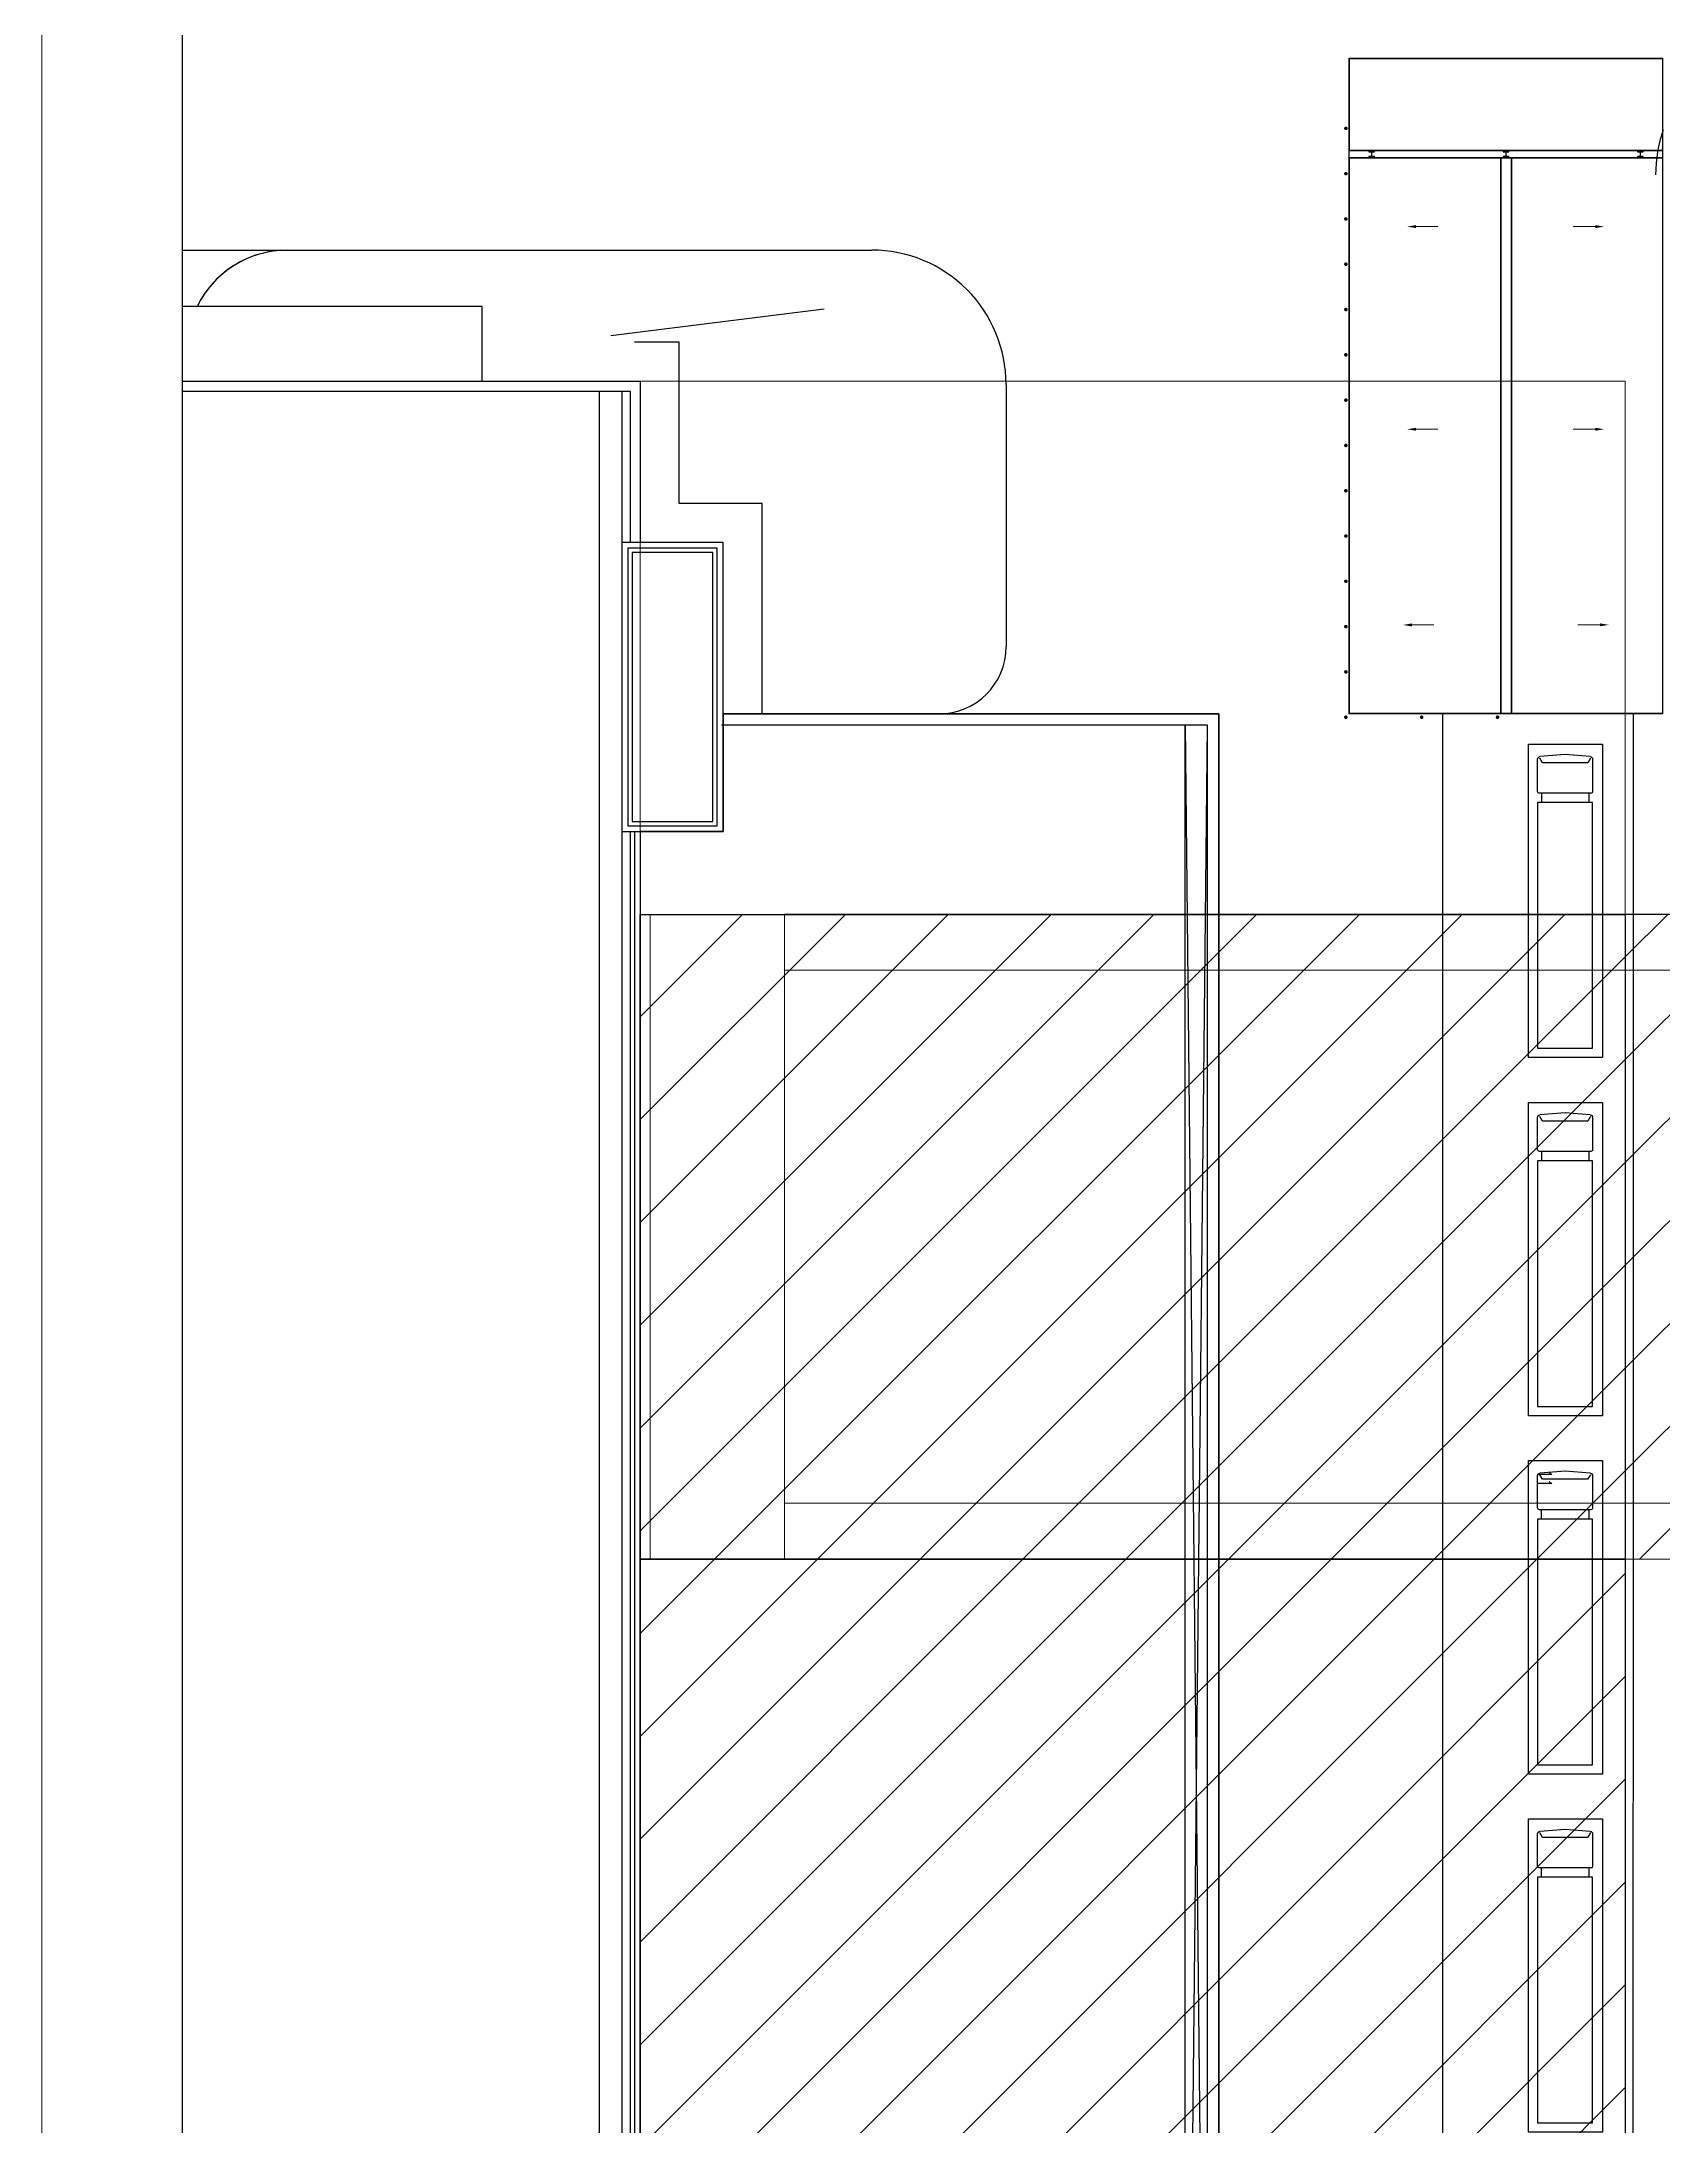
# Model space of a CAD drawing. Extents: x -15449 to 527173, y -170839 to 146543.
# Drawn here: x 15330.95 to 15355.75, y 7571.91 to 7603.78 of the extents above; entities that cross this region are included whole.
import ezdxf
from ezdxf import colors
from ezdxf.entities.mleader import LeaderData, LeaderLine
from ezdxf.math import Vec2, Vec3

# ---------------------------------------------------------------- set-up
doc = ezdxf.new("R2010")
doc.units = 0
doc.header["$LTSCALE"] = 8
doc.layers.get('0').update_dxf_attribs({"color": 1, "linetype": 'CONTINUOUS'})
doc.layers.add('A-REV-5', color=7, linetype='CONTINUOUS', true_color=0xff2300)
doc.layers.add('boundary line', color=1, linetype='CONTINUOUS')
doc.layers.add('KEY PLANE', color=8, linetype='CONTINUOUS')
doc.layers.add('G-ANNO-TTLB', color=7, linetype='CONTINUOUS', lineweight=9)
doc.layers.add('Title Blocks', color=255, linetype='CONTINUOUS', lineweight=9)
doc.styles.add('X-F10A-LAY-S0-00-ASITE-001_EXTG_ROOF$0$X-IMFT-LAY-S0-00-AARCH-PHASE1R$0$Standard', font='romans.shx', dxfattribs={"width": 0.85})
doc.styles.add('X-F10A-LAY-S0-00-ASITE-001_EXTG_ROOF$0$X-IMFT-ROAD$0$ROMANS', font='romans.shx', dxfattribs={"width": 0.8})
pattern_1 = [(135, (53233.617, -74279.768), (-8.83886, -8.8388), [])]
pattern_2 = [(44.999975, (-22981930.2, -2451526), (-2295.5562, 2295.5582), [])]

# ---------------------------------------------------------------- blocks, each defined once
blk = doc.blocks.new('key plane')
at = {"layer": 'A-REV-5'}
h = blk.add_hatch(dxfattribs=at)
h.set_pattern_fill('ANSI31', color=256, scale=1022.490742, angle=-0.00002)
h.set_pattern_definition(pattern_2)
h.paths.add_polyline_path([(20439, -108110), (64439, -108110), (64439, -136911), (20439, -136911)])
h = blk.add_hatch(dxfattribs=at)
h.set_pattern_fill('ANSI31', color=256, scale=1022.490742, angle=-0.00002)
h.set_pattern_definition(pattern_2)
h.paths.add_polyline_path([(64439, -108112), (107279, -108112), (107279, -136911), (64439, -136911)])
h = blk.add_hatch(dxfattribs=at)
h.set_pattern_fill('ANSI31', color=256, scale=1022.490742, angle=-0.00002)
h.set_pattern_definition(pattern_2)
h.paths.add_polyline_path([(20439, -136911), (64439, -136911), (64439, -203013), (20439, -203013)])
at = {"layer": 'KEY PLANE'}
h = blk.add_hatch(dxfattribs=at)
h.set_pattern_fill('ANSI31', color=256, scale=100, angle=89.99983, style=0)
h.set_pattern_definition(pattern_1)
h.paths.add_polyline_path([(52980, -74026), (52980, -74047), (53088, -74047, -0.414214), (53100, -74059), (53100, -74247, -0.414214), (53088, -74259), (52980, -74259), (52980, -74280), (53234, -74280), (53234, -74259), (53126, -74259, -0.414214), (53113, -74247), (53113, -74059, -0.414214), (53126, -74047), (53234, -74047), (53234, -74026)])
h = blk.add_hatch(dxfattribs=at)
h.set_pattern_fill('ANSI31', color=256, scale=100, angle=89.99983, style=0)
h.set_pattern_definition(pattern_1)
h.paths.add_polyline_path([(52980, -74026), (52980, -74047), (53088, -74047, -0.414214), (53100, -74059), (53100, -74247, -0.414214), (53088, -74259), (52980, -74259), (52980, -74280), (53234, -74280), (53234, -74259), (53126, -74259, -0.414214), (53113, -74247), (53113, -74059, -0.414214), (53126, -74047), (53234, -74047), (53234, -74026)])
h = blk.add_hatch(dxfattribs=at)
h.set_pattern_fill('ANSI31', color=256, scale=100, angle=89.99983, style=0)
h.set_pattern_definition([(135, (59233.617, -74279.785), (-8.83886, -8.8388), [])])
h.paths.add_polyline_path([(58980, -74026), (58980, -74047), (59088, -74047, -0.414214), (59100, -74059), (59100, -74247, -0.414214), (59088, -74259), (58980, -74259), (58980, -74280), (59234, -74280), (59234, -74259), (59126, -74259, -0.414214), (59113, -74247), (59113, -74059, -0.414214), (59126, -74047), (59234, -74047), (59234, -74026)])
h = blk.add_hatch(dxfattribs=at)
h.set_pattern_fill('ANSI31', color=256, scale=100, angle=89.99983, style=0)
h.set_pattern_definition([(135, (65233.617, -74279.803), (-8.83886, -8.8388), [])])
h.paths.add_polyline_path([(64980, -74026), (64980, -74047), (65088, -74047, -0.414214), (65100, -74059), (65100, -74247, -0.414214), (65088, -74259), (64980, -74259), (64980, -74280), (65234, -74280), (65234, -74259), (65126, -74259, -0.414214), (65113, -74247), (65113, -74059, -0.414214), (65126, -74047), (65234, -74047), (65234, -74026)])
at = {"elevation": -113027}
for points in [[(20439, -84293), (64439, -84293), (64439, -195853), (20439, -195853)], [(20879, -108110), (155279, -108110), (164316, -108320), (167864, -136901), (107279, -136910), (20879, -136910)], [(26879, -136911), (107279, -136911), (107279, -108101), (97679, -108101), (97679, -108101), (68879, -108101), (68879, -108101), (26879, -108101)], [(26879, -108101), (107279, -108101), (107279, -136911), (26879, -136911)], [(64439, -108104), (107279, -108104), (107279, -136911), (64439, -136911)], [(64439, -108112), (107279, -108112), (107279, -136911), (64439, -136911)], [(26879, -110601), (107279, -110599), (107279, -134408), (26879, -134411)]]:
    blk.add_lwpolyline(points, close=True, dxfattribs=at)
at = {"layer": 'A-REV-5', "elevation": -113027}
for points in [[(20439, -108110), (64439, -108110), (64439, -136911), (20439, -136911)], [(20439, -136911), (64439, -136911), (64439, -203013), (20439, -203013)]]:
    blk.add_lwpolyline(points, close=True, dxfattribs=at)
at = {"layer": 'boundary line'}
blk.add_lwpolyline([(0, 0), (280702, 0), (280702, -206005), (0, -206005)], close=True, dxfattribs=at)
at = {"layer": 'KEY PLANE'}
for p, q in [((58857, -74313, -113027), (58857, -99143, -113027)), ((58877, -74313, -113027), (58877, -99143, -113027)), ((59337, -74313, -113027), (59337, -99143, -113027)), ((59357, -74313, -113027), (59357, -99143, -113027)), ((0, -78443, -113027), (4681, -78442, -113027)), ((4681, -78442, -113027), (30781, -78441, -113027)), ((22182, -82553, -113027), (20182, -82553, -113027)), ((20182, -82553, -113027), (20182, -82553, -113027)), ((22182, -89753, -113027), (22182, -82553, -113027)), ((36782, -84441, -113027), (36782, -96153, -113027)), ((25882, -89753, -113027), (22182, -89753, -113027)), ((25882, -99153, -113027), (25882, -89753, -113027)), ((33782, -99153, -113027), (25882, -99153, -113027)), ((56281, -195853, -113027), (56281, -99153, -113027)), ((45779, -99653, -113027), (24064, -99653, -113027)), ((44779, -195353, -113027), (44779, -99653, -113027)), ((44779, -195353, -113027), (45779, -99653, -113027)), ((44779, -99653, -113027), (45779, -195353, -113027)), ((45779, -195353, -113027), (45779, -99653, -113027)), ((60689, -102697, -113027), (60689, -103112, -113027)), ((62813, -102697, -113027), (62813, -103112, -113027)), ((60688, -118697, -113027), (60688, -119113, -113027)), ((62812, -118697, -113027), (62812, -119113, -113027)), ((60687, -134697, -113027), (60687, -135112, -113027)), ((62812, -134697, -113027), (62812, -135112, -113027)), ((60687, -150697, -113027), (60687, -151113, -113027)), ((62811, -150697, -113027), (62811, -151113, -113027))]:
    blk.add_line(p, q, dxfattribs=at)
at = {"layer": 'KEY PLANE', "elevation": -113027}
for points in [[(52107, -69866), (66107, -69866), (66107, -74003), (52107, -74003)], [(52107, -69866), (66107, -69866), (66107, -99153), (52107, -99153)], [(52117, -69876), (66097, -69876), (66097, -73993), (52117, -73993)], [(66107, -74303), (66107, -99153), (52107, -99153), (52107, -74303)], [(66097, -74313), (66097, -99143), (52117, -99143), (52117, -74313)], [(19619, -104413), (24139, -104413), (24139, -91493), (19619, -91493)], [(19879, -104153), (23879, -104153), (23879, -91753), (19879, -91753)], [(20074, -103958), (23684, -103958), (23684, -91948), (20074, -91948)], [(63419, -114503), (60119, -114503), (60119, -100503), (63419, -100503)], [(61751, -103112), (60524, -103112), (60524, -114085), (61751, -114085), (62978, -114085), (62978, -103112)], [(63418, -130503), (60118, -130503), (60119, -116503), (63419, -116503)], [(61750, -119113), (60524, -119113), (60524, -130085), (61750, -130085), (62977, -130085), (62977, -119113)], [(63417, -146503), (60117, -146503), (60118, -132503), (63418, -132503)], [(61750, -135112), (60523, -135112), (60523, -146085), (61750, -146085), (62976, -146085), (62976, -135112)], [(63417, -162503), (60117, -162503), (60117, -148503), (63417, -148503)], [(61749, -151113), (60522, -151113), (60522, -162085), (61749, -162085), (62976, -162085), (62976, -151113)]]:
    blk.add_lwpolyline(points, close=True, dxfattribs=at)
at = {"layer": 'KEY PLANE', "const_width": 80, "elevation": -113027}
for points in [[(51917, -73003, 1), (51997, -73003, 1)], [(51917, -75026, 1), (51997, -75026, 1)], [(51917, -77049, 1), (51997, -77049, 1)], [(51917, -79072, 1), (51997, -79072, 1)], [(51917, -81095, 1), (51997, -81095, 1)], [(51917, -83118, 1), (51997, -83118, 1)], [(51917, -85141, 1), (51997, -85141, 1)], [(51917, -87164, 1), (51997, -87164, 1)], [(51917, -89187, 1), (51997, -89187, 1)], [(51917, -91210, 1), (51997, -91210, 1)], [(51917, -93233, 1), (51997, -93233, 1)], [(51917, -95256, 1), (51997, -95256, 1)], [(51917, -97280, 1), (51997, -97280, 1)], [(51917, -99303, 1), (51997, -99303, 1)], [(55304, -99303, 1), (55384, -99303, 1)], [(58692, -99303, 1), (58772, -99303, 1)]]:
    blk.add_lwpolyline(points, format="xyb", close=True, dxfattribs=at)
at = {"layer": 'KEY PLANE', "elevation": -113027}
for points in [[(53088, -74047, -0.414214), (53100, -74059), (53100, -74247, -0.414214), (53088, -74259), (52980, -74259), (52980, -74280), (53234, -74280), (53234, -74259), (53126, -74259, -0.414214), (53113, -74247), (53113, -74059, -0.414214), (53126, -74047), (53234, -74047), (53234, -74026), (52980, -74026), (52980, -74047)], [(59088, -74047, -0.414214), (59100, -74059), (59100, -74247, -0.414214), (59088, -74259), (58980, -74259), (58980, -74280), (59234, -74280), (59234, -74259), (59126, -74259, -0.414214), (59113, -74247), (59113, -74059, -0.414214), (59126, -74047), (59234, -74047), (59234, -74026), (58980, -74026), (58980, -74047)], [(65088, -74047, -0.414214), (65100, -74059), (65100, -74247, -0.414214), (65088, -74259), (64980, -74259), (64980, -74280), (65234, -74280), (65234, -74259), (65126, -74259, -0.414214), (65113, -74247), (65113, -74059, -0.414214), (65126, -74047), (65234, -74047), (65234, -74026), (64980, -74026), (64980, -74047)]]:
    blk.add_lwpolyline(points, format="xyb", close=True, dxfattribs=at)
for points in [[(0, -78450), (4436, -78449, 0.270898), (645, -80953)], [(64788, -99153), (64780, -196349, -0.161524), (61526, -206005, -0.161524)], [(62876, -101063, -0.392969), (62978, -101172), (62978, -102615, -0.414214), (62895, -102697), (61751, -102697), (60606, -102697, -0.414214), (60524, -102615), (60524, -101172, -0.392969), (60626, -101063)], [(62875, -117063, -0.392969), (62977, -117172), (62977, -118615, -0.414214), (62895, -118697), (61750, -118697), (60606, -118697, -0.414214), (60524, -118615), (60524, -117172, -0.392969), (60625, -117063)], [(62875, -133063, -0.392969), (62976, -133172), (62976, -134615, -0.414214), (62894, -134697), (61750, -134697), (60605, -134697, -0.414214), (60523, -134615), (60523, -133172, -0.392969), (60625, -133063)], [(62874, -149063, -0.392969), (62976, -149172), (62976, -150615, -0.414214), (62893, -150697), (61749, -150697), (60605, -150697, -0.414214), (60522, -150615), (60522, -149172, -0.392969), (60624, -149063)]]:
    blk.add_lwpolyline(points, format="xyb", dxfattribs=at)
for points in [[(0, -84293), (13379, -84293), (13379, -80953), (0, -80953)], [(0, -84293), (20439, -84293), (20439, -91493)], [(0, -84748), (19984, -84748), (19984, -91493)], [(19619, -91493), (19619, -91493), (19619, -104413), (19619, -104413), (19619, -190993), (19619, -190993), (19619, -202558), (18619, -202558), (18619, -189993), (18619, -189993), (18619, -105413), (18619, -105413), (18619, -90493), (18619, -90493), (18619, -84748), (19619, -84748), (19619, -91493)], [(24139, -99153), (46279, -99153), (46279, -195853), (24139, -195853), (46279, -195853), (46279, -99153), (24139, -99153), (24139, -104413), (20439, -104413), (20439, -190993), (24139, -190993), (24139, -195853)], [(62883, -101132), (62758, -101339), (61751, -101339), (60744, -101339), (60618, -101132)], [(62876, -101063), (61751, -100974), (60626, -101063)], [(19984, -104413), (19984, -190993)], [(20179, -104413), (20179, -190993)], [(20439, -104413), (20439, -190993)], [(62883, -117132), (62758, -117339), (61750, -117339), (60743, -117339), (60618, -117132)], [(62875, -117063), (61750, -116974), (60625, -117063)], [(62882, -133132), (62757, -133339), (61750, -133339), (60742, -133339), (60617, -133132)], [(62875, -133063), (61750, -132974), (60625, -133063)], [(62882, -149132), (62756, -149339), (61749, -149339), (60742, -149339), (60616, -149132)], [(62874, -149063), (61749, -148974), (60624, -149063)]]:
    blk.add_lwpolyline(points, dxfattribs=at)
at = {"layer": 'KEY PLANE'}
blk.add_lwpolyline([(28651, -81082), (19124, -82265)], dxfattribs=at)
for centre, radius, start, end in [((71791, -75075, -113027), 6000, 160.47251, 179.99543), ((4682, -82942, -113027), 4500, 90.00325, 153.75589), ((30782, -84441, -113027), 6000, 359.99998, 90.00325), ((33782, -96153, -113027), 3000, 269.99998, 359.99998)]:
    blk.add_arc(centre, radius, start, end, dxfattribs=at)
at = {"layer": 'KEY PLANE', "insert": (60850, -133306, -113027), "char_height": 600, "width": 16986.09, "attachment_point": 5, "rotation": 269.99732, "style": 'X-F10A-LAY-S0-00-ASITE-001_EXTG_ROOF$0$X-IMFT-ROAD$0$ROMANS'}
blk.add_mtext('11', dxfattribs=at)
at = {"layer": 'KEY PLANE'}
ml = blk.add_multileader_mtext('Standard', dxfattribs=at)
ml.set_content('', color=256, style='X-F10A-LAY-S0-00-ASITE-001_EXTG_ROOF$0$X-IMFT-LAY-S0-00-AARCH-PHASE1R$0$Standard')
ml.set_leader_properties()
ml.build(insert=Vec2(0, 0))
ml.multileader.update_dxf_attribs({"text_right_attachment_type": 6, "dogleg_length": 0.36, "arrow_head_size": 400})
ctx = ml.context
ctx.base_point, ctx.arrow_head_size, ctx.plane_origin, ctx.plane_x_axis, ctx.plane_y_axis = Vec3(56074, -77393, -113027), 400, Vec3(54692, -77391, -113027), Vec3(-1, 0.000003, 0), Vec3(-0.000003, -1, 0)
ctx.right_attachment, ctx.text_align_type = 6, 2
notes = []
notes.append((ctx, [(0, (1, 1, 0), (56069, -77391, -113027), (1, -0.000003, 0), 0.36, [(0, [(54692, -77391, -113027)], 0, [])])]))
ctx.mtext.insert, ctx.mtext.text_direction, ctx.mtext.rotation, ctx.mtext.alignment, ctx.mtext.flow_direction = Vec3(56072, -77395, -113027), Vec3(-1, 0.000003, 0), 3.14159, 3, 5
ml = blk.add_multileader_mtext('Standard', dxfattribs=at)
ml.set_content('', color=256, style='X-F10A-LAY-S0-00-ASITE-001_EXTG_ROOF$0$X-IMFT-LAY-S0-00-AARCH-PHASE1R$0$Standard')
ml.set_leader_properties()
ml.build(insert=Vec2(0, 0))
ml.multileader.update_dxf_attribs({"text_right_attachment_type": 6, "dogleg_length": 0.36, "arrow_head_size": 400})
ctx = ml.context
ctx.base_point, ctx.arrow_head_size, ctx.plane_origin, ctx.plane_x_axis, ctx.plane_y_axis = Vec3(62118, -77391, -113027), 400, Vec3(63496, -77391, -113027), Vec3(-1, 0.000003, 0), Vec3(-0.000003, -1, 0)
ctx.right_attachment = 6
notes.append((ctx, [(0, (1, 1, 0), (62119, -77391, -113027), (-1, 0.000003, 0), 0.36, [(0, [(63496, -77391, -113027)], 0, [])])]))
ctx.mtext.insert, ctx.mtext.text_direction, ctx.mtext.rotation, ctx.mtext.flow_direction, ctx.mtext.extrusion = Vec3(62116, -77393, -113027), Vec3(1, -0.000003, 0), 3.141596, 5, Vec3(0, 0, -1)
ml = blk.add_multileader_mtext('Standard', dxfattribs=at)
ml.set_content('', color=256, style='X-F10A-LAY-S0-00-ASITE-001_EXTG_ROOF$0$X-IMFT-LAY-S0-00-AARCH-PHASE1R$0$Standard')
ml.set_leader_properties()
ml.build(insert=Vec2(0, 0))
ml.multileader.update_dxf_attribs({"text_right_attachment_type": 6, "dogleg_length": 0.36, "arrow_head_size": 400})
ctx = ml.context
ctx.base_point, ctx.arrow_head_size, ctx.plane_origin, ctx.plane_x_axis, ctx.plane_y_axis = Vec3(56074, -86444, -113027), 400, Vec3(54692, -86442, -113027), Vec3(-1, 0.000003, 0), Vec3(-0.000003, -1, 0)
ctx.right_attachment, ctx.text_align_type = 6, 2
notes.append((ctx, [(0, (1, 1, 0), (56069, -86442, -113027), (1, -0.000003, 0), 0.36, [(0, [(54692, -86442, -113027)], 0, [])])]))
ctx.mtext.insert, ctx.mtext.text_direction, ctx.mtext.rotation, ctx.mtext.alignment, ctx.mtext.flow_direction = Vec3(56072, -86446, -113027), Vec3(-1, 0.000003, 0), 3.14159, 3, 5
ml = blk.add_multileader_mtext('Standard', dxfattribs=at)
ml.set_content('', color=256, style='X-F10A-LAY-S0-00-ASITE-001_EXTG_ROOF$0$X-IMFT-LAY-S0-00-AARCH-PHASE1R$0$Standard')
ml.set_leader_properties()
ml.build(insert=Vec2(0, 0))
ml.multileader.update_dxf_attribs({"text_right_attachment_type": 6, "dogleg_length": 0.36, "arrow_head_size": 400})
ctx = ml.context
ctx.base_point, ctx.arrow_head_size, ctx.plane_origin, ctx.plane_x_axis, ctx.plane_y_axis = Vec3(62118, -86442, -113027), 400, Vec3(63496, -86442, -113027), Vec3(-1, 0.000003, 0), Vec3(-0.000003, -1, 0)
ctx.right_attachment = 6
notes.append((ctx, [(0, (1, 1, 0), (62119, -86442, -113027), (-1, 0.000003, 0), 0.36, [(0, [(63496, -86442, -113027)], 0, [])])]))
ctx.mtext.insert, ctx.mtext.text_direction, ctx.mtext.rotation, ctx.mtext.flow_direction, ctx.mtext.extrusion = Vec3(62116, -86444, -113027), Vec3(1, -0.000003, 0), 3.141596, 5, Vec3(0, 0, -1)
ml = blk.add_multileader_mtext('Standard', dxfattribs=at)
ml.set_content('', color=256, style='X-F10A-LAY-S0-00-ASITE-001_EXTG_ROOF$0$X-IMFT-LAY-S0-00-AARCH-PHASE1R$0$Standard')
ml.set_leader_properties()
ml.build(insert=Vec2(0, 0))
ml.multileader.update_dxf_attribs({"text_right_attachment_type": 6, "dogleg_length": 0.36, "arrow_head_size": 400})
ctx = ml.context
ctx.base_point, ctx.arrow_head_size, ctx.plane_origin, ctx.plane_x_axis, ctx.plane_y_axis = Vec3(55889, -95184, -113027), 400, Vec3(54508, -95182, -113027), Vec3(-1, 0.000003, 0), Vec3(-0.000003, -1, 0)
ctx.right_attachment, ctx.text_align_type = 6, 2
notes.append((ctx, [(0, (1, 1, 0), (55885, -95182, -113027), (1, -0.000003, 0), 0.36, [(0, [(54508, -95182, -113027)], 0, [])])]))
ctx.mtext.insert, ctx.mtext.text_direction, ctx.mtext.rotation, ctx.mtext.alignment, ctx.mtext.flow_direction = Vec3(55887, -95186, -113027), Vec3(-1, 0.000003, 0), 3.14159, 3, 5
ml = blk.add_multileader_mtext('Standard', dxfattribs=at)
ml.set_content('', color=256, style='X-F10A-LAY-S0-00-ASITE-001_EXTG_ROOF$0$X-IMFT-LAY-S0-00-AARCH-PHASE1R$0$Standard')
ml.set_leader_properties()
ml.build(insert=Vec2(0, 0))
ml.multileader.update_dxf_attribs({"text_right_attachment_type": 6, "dogleg_length": 0.36, "arrow_head_size": 400})
ctx = ml.context
ctx.base_point, ctx.arrow_head_size, ctx.plane_origin, ctx.plane_x_axis, ctx.plane_y_axis = Vec3(62327, -95177, -113027), 400, Vec3(63705, -95177, -113027), Vec3(-1, 0.000003, 0), Vec3(-0.000003, -1, 0)
ctx.right_attachment = 6
notes.append((ctx, [(0, (1, 1, 0), (62327, -95177, -113027), (-1, 0.000003, 0), 0.36, [(0, [(63705, -95177, -113027)], 0, [])])]))
ctx.mtext.insert, ctx.mtext.text_direction, ctx.mtext.rotation, ctx.mtext.flow_direction, ctx.mtext.extrusion = Vec3(62325, -95179, -113027), Vec3(1, -0.000003, 0), 3.141596, 5, Vec3(0, 0, -1)
for ctx, leaders in notes:
    for number, flags, end, landing, length, lines in leaders:
        leader = LeaderData()
        leader.index, (leader.has_last_leader_line, leader.has_dogleg_vector, leader.attachment_direction) = number, flags
        leader.last_leader_point, leader.dogleg_vector, leader.dogleg_length = Vec3(end), Vec3(landing), length
        for number, points, colour, breaks in lines:
            line = LeaderLine()
            line.index, line.vertices, line.color, line.breaks = number, Vec3.list(points), colors.encode_raw_color(colour), breaks
            leader.lines.append(line)
        ctx.leaders.append(leader)

msp = doc.modelspace()

# ---------------------------------------------------------------- linework, layer by layer
at = {"layer": 'G-ANNO-TTLB'}
msp.add_line((15330.9515, 7259.4189), (15330.9515, 7833.4189), dxfattribs=at)

# ---------------------------------------------------------------- block references
at = {"layer": 'Title Blocks', "xscale": 0.0003423013878597064, "yscale": 0.0003423013878597064, "zscale": 0.0003423013878597064}
msp.add_blockref('key plane', (15333.1067, 7627.4397), dxfattribs=at)

doc.saveas('drawing.dxf')
